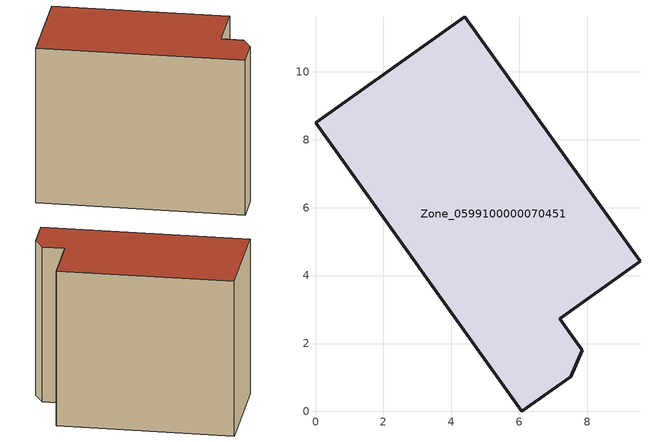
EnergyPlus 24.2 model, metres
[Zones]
Zone_0599100000070451
 floor ground (C_G): 0,8.49 4.39,11.62 9.55,4.42 7.19,2.73 7.85,1.81 7.51,1.03 6.07,0 z0
 wall outside (C_F): 4.39,11.62 0,8.49 6.07,0 7.51,1.03 7.85,1.81 7.19,2.73 9.55,4.42 4.39,11.62 z0:8.27
 roof outside (C_R): 7.51,1.03 7.85,1.81 7.19,2.73 9.55,4.42 4.39,11.62 0,8.49 6.07,0 z8.27
[BUILDING]
Pand.0599100000070451: North Axis=0; Terrain=City; Loads Convergence Tolerance Value=0.04; Temperature Convergence Tolerance Value=0.4; Solar Distribution=FullExterior; Maximum Number of Warmup Days=25; Minimum Number of Warmup Days=1
[Site:Location]
Rotterdam.The.Hague.AP_ZH_NLD Design_Conditions: Latitude=51.96; Longitude=4.45; Time Zone=1; Elevation=-4.5
[SITE:GROUNDTEMPERATURE:BUILDINGSURFACE]
18, 18, 18, 18, 18, 18, 18, 18, 18, 18, 18, 18
[MATERIAL] Thermal Absorptance=0.9; Solar Absorptance=0.7; Visible Absorptance=0.7
Name | Roughness | Thickness | Conductivity | Density | Specific Heat
G.TI.1975-1991 | MediumSmooth | 0.15 | 0.288461 | 540 | 1210
F.TI.1975-1991 | Rough | 0.3 | 0.230769 | 1920 | 840
R.TI.1975-1991 | MediumRough | 0.2 | 0.153846 | 1500 | 1000
[CONSTRUCTION]
C_G: G.TI.1975-1991
C_F: F.TI.1975-1991
C_R: R.TI.1975-1991
[ZONE]
Zone_0599100000070451: Type=1; Multiplier=1; Ceiling Height=Autocalculate; Volume=Autocalculate; Floor Area=autocalculate; Part of Total Floor Area=Yes
[ZONEINFILTRATION:DESIGNFLOWRATE]
Infil_Zone_0599100000070451: Zone or ZoneList or Space or SpaceList=Zone_0599100000070451; Schedule=AlwaysOn; Design Flow Rate Calculation Method=Flow/Area; Flow Rate per Floor Area=0.003; Constant Term Coefficient=1; Temperature Term Coefficient=0; Velocity Term Coefficient=0; Velocity Squared Term Coefficient=0
[HVACTEMPLATE:ZONE:IDEALLOADSAIRSYSTEM]
Zone_0599100000070451: Maximum Heating Supply Air Temperature=50; Minimum Cooling Supply Air Temperature=13; Maximum Heating Supply Air Humidity Ratio=0.0156; Minimum Cooling Supply Air Humidity Ratio=0.0077; Heating Limit=NoLimit; Cooling Limit=NoLimit; Dehumidification Control Type=ConstantSensibleHeatRatio; Cooling Sensible Heat Ratio=0.7; Dehumidification Setpoint=60; Humidification Control Type=None; Humidification Setpoint=30; Outdoor Air Method=None; Outdoor Air Flow Rate per Person=0.00944; Outdoor Air Flow Rate per Zone Floor Area=0; Outdoor Air Flow Rate per Zone=0; Demand Controlled Ventilation Type=None; Outdoor Air Economizer Type=NoEconomizer; Heat Recovery Type=None; Sensible Heat Recovery Effectiveness=0.7; Latent Heat Recovery Effectiveness=0.65
[ZONECONTROL:THERMOSTAT]
ThermostatControl_Zone_0599100000070451: Zone or ZoneList=Zone_0599100000070451; Control Type Schedule=DualSetpointControlType; Control 1=Thermostat_Zone_0599100000070451; Temperature Difference Between Cutout And Setpoint=0
[THERMOSTATSETPOINT:DUALSETPOINT]
Thermostat_Zone_0599100000070451: Heating Setpoint Temperature Schedule=HeatingSetpoint_Zone_0599100000070451; Cooling Setpoint Temperature Schedule=CoolingSetpoint_Zone_0599100000070451
[SCHEDULE:COMPACT]
HeatingSetpoint_Zone_0599100000070451: Through: 12/31, For: AllDays, Until: 24:00, 21
CoolingSetpoint_Zone_0599100000070451: Through: 12/31, For: AllDays, Until: 24:00, 24
DualSetpointControlType: Through: 12/31, For: AllDays, Until: 24:00, 4
AlwaysOn: Through: 12/31, For: AllDays, Until: 24:00, 1
